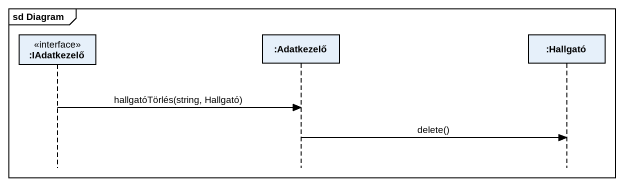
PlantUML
@startuml
mainframe sd Diagram
hide footbox
participant ":IAdatkezelő" as IAdatkezelő <<interface>>
participant ":Adatkezelő" as Adatkezelő
participant ":Hallgató" as Hallgató

IAdatkezelő -> Adatkezelő : hallgatóTörlés(string, Hallgató)
Adatkezelő -> Hallgató : delete()
@enduml
